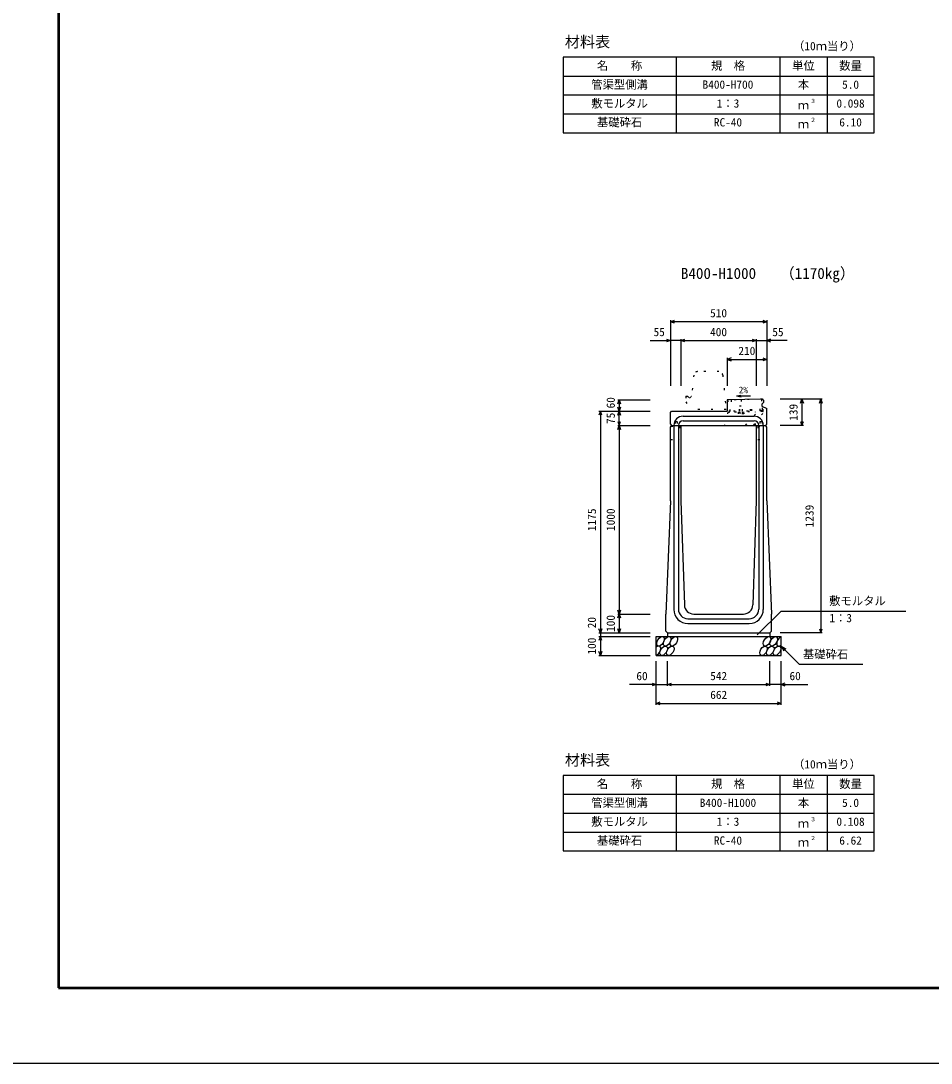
# Model space of a CAD drawing. Units: millimetres, scale not verified. Extents: x -12600 to 12600, y -5940 to 5940.
# Drawn here: x -4000 to 827, y -5940 to -413 of the extents above; entities that cross this region are included whole.
import ezdxf
from ezdxf.enums import TextEntityAlignment as Align

# ---------------------------------------------------------------- set-up
doc = ezdxf.new("R2010")
doc.units = ezdxf.units.MM
doc.header["$LTSCALE"] = 40
doc.linetypes.add('DOTTED', pattern=[1.75, 0.25, -1.5])
for name, color, linetype, lineweight in [('0-0_DIM', 7, 'Continuous', 25), ('0-1_Defpoints', 5, 'Continuous', 25), ('0-2_HATCH', 6, 'Continuous', 25), ('0-3_HYO', 3, 'Continuous', 25), ('0-4_HYO2', 4, 'Continuous', 25), ('0-5_OUTLINE', 3, 'Continuous', 25), ('0-6_OUTLINE2', 4, 'Continuous', 25), ('0-7_TXT', 7, 'Continuous', 25), ('0-8_WAKU', 3, 'Continuous', 25)]:
    doc.layers.add(name, color=color, linetype=linetype, lineweight=lineweight)
doc.styles.add('ＭＳ ゴシック', font='')
doc.styles.get('ＭＳ ゴシック').set_extended_font_data('MS Gothic')

msp = doc.modelspace()

# ---------------------------------------------------------------- linework, layer by layer
at = {"layer": '0-0_DIM'}
for p, q in [((-555, -2001.04), (-555, -2348.54)), ((-555, -2001.04), (-555, -2348.54)), ((-45, -2008.54), (-555, -2008.54)), ((-45, -2008.54), (-555, -2008.54)), ((-45, -2001.04), (-45, -2348.54)), ((-45, -2001.04), (-45, -2348.54)), ((-663.38, -2108.54), (-555, -2108.54)), ((-663.38, -2108.54), (-555, -2108.54)), ((-500, -2108.54), (-555, -2108.54)), ((-500, -2108.54), (-555, -2108.54)), ((-500, -2101.04), (-500, -2348.54)), ((-500, -2101.04), (-500, -2348.54)), ((-500, -2108.54), (-100, -2108.54)), ((-500, -2108.54), (-100, -2108.54)), ((-100, -2101.04), (-100, -2348.54)), ((-100, -2101.04), (-100, -2348.54)), ((-100, -2108.54), (-45, -2108.54)), ((-100, -2108.54), (-45, -2108.54)), ((63.38, -2108.54), (-45, -2108.54)), ((63.38, -2108.54), (-45, -2108.54)), ((-255, -2201.04), (-255, -2348.54)), ((-255, -2208.54), (-45, -2208.54)), ((-834.5, -2423.54), (-662, -2423.54)), ((-827, -2423.54), (-827, -2483.54)), ((249.5, -2419.54), (27, -2419.54)), ((142, -2419.54), (142, -2558.54)), ((242, -2419.54), (242, -3658.54)), ((-934.5, -2483.54), (-662, -2483.54)), ((-927, -2483.54), (-927, -3658.54)), ((-827, -2558.54), (-827, -2483.54)), ((-834.5, -2558.54), (-662, -2558.54)), ((-827, -2558.54), (-827, -3558.54)), ((149.5, -2558.54), (27, -2558.54)), ((-834.5, -3558.54), (-662, -3558.54)), ((-827, -3558.54), (-827, -3658.54)), ((-95.23, -3669.35), (31, -3543.11)), ((31, -3543.11), (692.46, -3543.11)), ((-934.5, -3658.54), (-662, -3658.54)), ((-934.5, -3678.54), (-662, -3678.54)), ((-927, -3658.54), (-927, -3678.54)), ((-927, -3678.54), (-927, -3778.54)), ((249.5, -3658.54), (27, -3658.54)), ((31, -3728.54), (126.76, -3824.29)), ((31, -3728.54), (56.98, -3743.54)), ((31, -3728.54), (46, -3754.52)), ((-934.5, -3778.54), (-662, -3778.54)), ((-631, -4039.9), (-631, -3808.54)), ((-571, -3939.9), (-571, -3808.54)), ((-29, -3939.9), (-29, -3808.54)), ((31, -4039.9), (31, -3808.54)), ((126.76, -3824.29), (464.31, -3824.29)), ((-631, -3932.4), (-772.79, -3932.4)), ((-631, -3932.4), (-571, -3932.4)), ((-571, -3932.4), (-29, -3932.4)), ((31, -3932.4), (-29, -3932.4)), ((31, -3932.4), (172.79, -3932.4)), ((-631, -4032.4), (31, -4032.4))]:
    msp.add_line(p, q, dxfattribs=at)
for points in [[(-533.86, -2016.23), (-555, -2008.54), (-533.86, -2000.84)], [(-533.86, -2016.23), (-555, -2008.54), (-533.86, -2000.84)], [(-66.14, -2000.84), (-45, -2008.54), (-66.14, -2016.23)], [(-66.14, -2000.84), (-45, -2008.54), (-66.14, -2016.23)], [(-576.14, -2100.84), (-555, -2108.54), (-576.14, -2116.23)], [(-576.14, -2100.84), (-555, -2108.54), (-576.14, -2116.23)], [(-478.86, -2116.23), (-500, -2108.54), (-478.86, -2100.84)], [(-478.86, -2116.23), (-500, -2108.54), (-478.86, -2100.84)], [(-121.14, -2100.84), (-100, -2108.54), (-121.14, -2116.23)], [(-121.14, -2100.84), (-100, -2108.54), (-121.14, -2116.23)], [(-23.86, -2100.84), (-45, -2108.54), (-23.86, -2116.23)], [(-23.86, -2100.84), (-45, -2108.54), (-23.86, -2116.23)], [(-233.86, -2200.84), (-255, -2208.54), (-233.86, -2216.23)], [(-66.14, -2200.84), (-45, -2208.54), (-66.14, -2216.23)], [(-834.7, -2444.68), (-827, -2423.54), (-819.3, -2444.68)], [(134.3, -2440.68), (142, -2419.54), (149.7, -2440.68)], [(234.3, -2440.68), (242, -2419.54), (249.7, -2440.68)], [(-919.3, -2504.68), (-927, -2483.54), (-934.7, -2504.68)], [(-819.3, -2462.39), (-827, -2483.54), (-834.7, -2462.39)], [(-834.7, -2504.68), (-827, -2483.54), (-819.3, -2504.68)], [(-834.7, -2537.39), (-827, -2558.54), (-819.3, -2537.39)], [(134.3, -2537.39), (142, -2558.54), (149.7, -2537.39)], [(-834.7, -2579.68), (-827, -2558.54), (-819.3, -2579.68)], [(-819.3, -3537.39), (-827, -3558.54), (-834.7, -3537.39)], [(-834.7, -3579.68), (-827, -3558.54), (-819.3, -3579.68)], [(-919.3, -3637.39), (-927, -3658.54), (-934.7, -3637.39)], [(-819.3, -3637.39), (-827, -3658.54), (-834.7, -3637.39)], [(234.3, -3637.39), (242, -3658.54), (249.7, -3637.39)], [(-919.3, -3699.68), (-927, -3678.54), (-934.7, -3699.68)], [(-919.3, -3757.39), (-927, -3778.54), (-934.7, -3757.39)], [(-652.14, -3924.71), (-631, -3932.4), (-652.14, -3940.1)], [(-549.86, -3940.1), (-571, -3932.4), (-549.86, -3924.71)], [(-50.14, -3924.71), (-29, -3932.4), (-50.14, -3940.1)], [(52.14, -3924.71), (31, -3932.4), (52.14, -3940.1)], [(-609.86, -4040.1), (-631, -4032.4), (-609.86, -4024.71)], [(9.86, -4024.71), (31, -4032.4), (9.86, -4040.1)]]:
    msp.add_lwpolyline(points, dxfattribs=at)
at = {"layer": '0-1_Defpoints'}
msp.add_lwpolyline([(-4200, -5940), (12600, -5940), (12600, 5940), (-4200, 5940)], close=True, dxfattribs=at)
at = {"layer": '0-2_HATCH', "linetype": 'DOTTED'}
for p, q in [((-67.54, -2419.68), (-244, -2423.31)), ((-241.65, -2488.78), (-243, -2423.29)), ((-238.75, -2484.22), (-240, -2423.23)), ((-233, -2423.09), (-231.75, -2484.08)), ((-186.76, -2483.15), (-188.01, -2422.16)), ((-181.02, -2422.02), (-179.76, -2483)), ((-130.77, -2481.99), (-132.03, -2421.01)), ((-123.77, -2481.85), (-125.03, -2420.86)), ((-78.78, -2480.92), (-80.04, -2419.93)), ((-73.04, -2419.79), (-71.78, -2480.78)), ((-68.54, -2419.7), (-64.04, -2419.6)), ((-67.37, -2476.19), (-68.54, -2419.7)), ((-62.75, -2482.09), (-64.04, -2419.6)), ((-71.78, -2480.78), (-241.74, -2484.28)), ((-65.69, -2485.15), (-241.65, -2488.78)), ((-173.13, -2482.87), (-173.73, -2453.87)), ((-187.96, -2487.67), (-187.76, -2497.67)), ((-174.11, -2487.39), (-173.9, -2497.39))]:
    msp.add_line(p, q, dxfattribs=at)
for points in [[(-244, -2423.31), (-252, -2423.48), (-250.66, -2488.47), (-241.66, -2488.28)], [(-189.13, -2483.2), (-189.72, -2454.2), (-173.73, -2453.87)]]:
    msp.add_lwpolyline(points, dxfattribs=at)
msp.add_lwpolyline([(-194.89, -2487.82), (-167.18, -2487.24), (-166.97, -2497.24), (-194.68, -2497.81)], close=True, dxfattribs=at)
for centre, radius in [((-71.87, -2476.28), 4.5), ((-65.75, -2482.15), 3)]:
    msp.add_arc(centre, radius, 271.18119, 1.18119, dxfattribs=at)
at = {"layer": '0-2_HATCH'}
for centre in [(-608.11, -3703.54), (-572.63, -3703.54), (-537.16, -3703.54), (-42.95, -3703.54), (-7.48, -3703.54), (-591.23, -3753.54), (-555.75, -3753.54), (-61.55, -3753.54), (-26.07, -3753.54), (9.41, -3753.54)]:
    msp.add_ellipse(centre, major_axis=(14.54, 23.54), ratio=0.5792, dxfattribs=at)
for centre, start_param, end_param in [((28, -3703.54), 0.6666252, 4.1103269), ((-626.7, -3753.54), 3.7419964, 7.318141)]:
    msp.add_ellipse(centre, major_axis=(14.54, 23.54), ratio=0.5792, start_param=start_param, end_param=end_param, dxfattribs=at)
at = {"layer": '0-3_HYO'}
for p, q in [((-525, -606.64), (-525, -1006.64)), ((25, -606.64), (25, -1006.64)), ((275, -606.64), (275, -1006.64)), ((-1125, -706.64), (525, -706.64)), ((-525, -4414.63), (-525, -4814.63)), ((25, -4414.63), (25, -4814.63)), ((275, -4414.63), (275, -4814.63)), ((-1125, -4514.63), (525, -4514.63))]:
    msp.add_line(p, q, dxfattribs=at)
for points in [[(-1125, -1006.64), (525, -1006.64), (525, -606.64), (-1125, -606.64)], [(-1125, -4814.63), (525, -4814.63), (525, -4414.63), (-1125, -4414.63)]]:
    msp.add_lwpolyline(points, close=True, dxfattribs=at)
at = {"layer": '0-4_HYO2'}
for p, q in [((-1125, -806.64), (525, -806.64)), ((-1125, -906.64), (525, -906.64)), ((-1125, -4614.63), (525, -4614.63)), ((-1125, -4714.63), (525, -4714.63))]:
    msp.add_line(p, q, dxfattribs=at)
at = {"layer": '0-5_OUTLINE', "linetype": 'DOTTED'}
for p, q in [((-431.81, -2291.59), (-443, -2403.54)), ((-298.1, -2273.54), (-411.9, -2273.54)), ((-278.2, -2291.55), (-260, -2473.54)), ((-473, -2403.54), (-473, -2433.54)), ((-473, -2403.54), (-465, -2403.54)), ((-473, -2433.54), (-450, -2473.54)), ((-260, -2473.54), (-450, -2473.54))]:
    msp.add_line(p, q, dxfattribs=at)
at = {"layer": '0-5_OUTLINE'}
for p, q in [((-67, -2419.66), (-255, -2423.54)), ((-255, -2423.54), (-255, -2483.54)), ((-67, -2419.66), (-61, -2425.54)), ((-61, -2425.54), (-61, -2436.54)), ((-555, -2489.54), (-549, -2483.54)), ((-549, -2483.54), (-255, -2483.54)), ((-70, -2446.54), (-61, -2436.54)), ((-70, -2446.54), (-70, -2456.54)), ((-70, -2456.54), (-45, -2469.54)), ((-45, -2552.54), (-45, -2469.54)), ((-555, -2552.54), (-555, -2489.54)), ((-555, -2552.54), (-549, -2558.54)), ((-555, -2568.54), (-550, -2558.54)), ((-555, -2958.54), (-555, -2568.54)), ((-550, -2558.54), (-50, -2558.54)), ((-500, -2558.54), (-500, -2958.54)), ((-100, -2558.54), (-100, -2958.54)), ((-51, -2558.54), (-45, -2552.54)), ((-45, -2568.54), (-50, -2558.54)), ((-45, -2958.54), (-45, -2568.54)), ((-555, -2958.54), (-580, -3558.54)), ((-500, -2958.54), (-481.61, -3510.2)), ((-100, -2958.54), (-118.39, -3510.2)), ((-45, -2958.54), (-20, -3558.54)), ((-580, -3649.54), (-580, -3558.54)), ((-431.64, -3558.54), (-168.36, -3558.54)), ((-20, -3649.54), (-20, -3558.54)), ((-631, -3678.54), (31, -3678.54)), ((-631, -3778.54), (-631, -3678.54)), ((-571, -3658.54), (-580, -3649.54)), ((-571, -3658.54), (-571, -3678.54)), ((-29, -3658.54), (-29, -3678.54)), ((31, -3778.54), (31, -3678.54)), ((-631, -3778.54), (31, -3778.54))]:
    msp.add_line(p, q, dxfattribs=at)
at = {"layer": '0-5_OUTLINE', "linetype": 'DOTTED'}
msp.add_lwpolyline([(-465, -2403.54), (-455, -2413.54), (-445, -2403.54), (-443, -2403.54)], dxfattribs=at)
at = {"layer": '0-5_OUTLINE'}
msp.add_lwpolyline([(-571, -3658.54), (-29, -3658.54), (-20, -3649.54)], dxfattribs=at)
at = {"layer": '0-5_OUTLINE', "linetype": 'DOTTED'}
for centre, start, end in [((-411.9, -2293.54), 90, 174.40835), ((-298.1, -2293.54), 4.08463, 90)]:
    msp.add_arc(centre, 20, start, end, dxfattribs=at)
at = {"layer": '0-5_OUTLINE'}
for centre, start, end in [((-431.64, -3508.54), 181.90915, 270), ((-168.36, -3508.54), 270, 358.09085)]:
    msp.add_arc(centre, 50, start, end, dxfattribs=at)
at = {"layer": '0-6_OUTLINE2', "linetype": 'DOTTED'}
for p, q in [((-156.89, -2558.54), (-68.53, -2457.3)), ((-114.35, -2558.54), (-46.63, -2468.69)), ((-105, -2558.54), (-105, -2485.96)), ((-531, -2538.04), (-519, -2538.04)), ((-531, -2538.04), (-531, -2563.04)), ((-519, -2538.04), (-519, -2563.04)), ((-250.67, -2487.96), (-270, -2558.54)), ((-81, -2538.04), (-69, -2538.04)), ((-81, -2538.04), (-81, -2563.04)), ((-69, -2538.04), (-69, -2563.04)), ((-552.25, -2563.04), (-508, -2563.04)), ((-508, -2563.04), (-508, -2633.54)), ((-92, -2563.04), (-92, -2633.54)), ((-92, -2563.04), (-47.75, -2563.04)), ((-555, -2633.54), (-508, -2633.54)), ((-92, -2633.54), (-45, -2633.54))]:
    msp.add_line(p, q, dxfattribs=at)
at = {"layer": '0-6_OUTLINE2'}
for p, q in [((-488, -2509.54), (-112, -2509.54)), ((-488, -2533.54), (-112, -2533.54)), ((-537, -2558.54), (-537, -3534.54)), ((-513, -2558.54), (-513, -3533.54)), ((-87, -2558.54), (-87, -3533.54)), ((-63, -2558.54), (-63, -3534.54)), ((-463, -3583.54), (-137, -3583.54)), ((-463, -3608.54), (-137, -3608.54))]:
    msp.add_line(p, q, dxfattribs=at)
for centre, radius, start, end in [((-488, -2558.54), 49, 90, 180), ((-488, -2558.54), 25, 90, 180), ((-112, -2558.54), 49, 0, 90), ((-112, -2558.54), 25, 0, 90), ((-463, -3534.54), 74, 180, 270), ((-463, -3533.54), 50, 180, 270), ((-137, -3533.54), 50, 270, 0), ((-137, -3534.54), 74, 270, 0)]:
    msp.add_arc(centre, radius, start, end, dxfattribs=at)
at = {"layer": '0-7_TXT'}
for q in [(-181.26, -2397.96), (-130.67, -2401.17), (-181.1, -2406.29)]:
    msp.add_line((-204.81, -2402.58), q, dxfattribs=at)
at = {"layer": '0-8_WAKU', "lineweight": 50}
msp.add_lwpolyline([(-3800, -5540), (12200, -5540), (12200, 5540), (-3800, 5540)], close=True, dxfattribs=at)

# ---------------------------------------------------------------- texts
at = {"layer": '0-0_DIM', "style": 'ＭＳ ゴシック'}
for s, p in [('510', (-345, -1998.54)), ('510', (-345, -1998.54)), ('55', (-644.84, -2098.54)), ('55', (-644.84, -2098.54)), ('400', (-345, -2098.54)), ('400', (-345, -2098.54)), ('55', (-15.16, -2098.54)), ('55', (-15.16, -2098.54)), ('210', (-195, -2198.54)), ('敷モルタル', (286.6, -3524.38)), ('1：3', (287.6, -3615.07)), ('基礎砕石', (147.32, -3807.12)), ('60', (-736, -3922.4)), ('542', (-344.47, -3922.4)), ('60', (76, -3922.4)), ('662', (-344.47, -4022.4))]:
    msp.add_text(s, height=43.99, dxfattribs=at).set_placement(p, align=Align.BOTTOM_LEFT)
for s, p in [('60', (-837, -2468.54)), ('139', (132, -2534.04)), ('75', (-837, -2551.04)), ('1239', (217, -3099.04)), ('1175', (-937, -3118.54)), ('1000', (-837, -3118.54)), ('20', (-937, -3634.22)), ('100', (-837, -3653.54)), ('100', (-937, -3773.54))]:
    msp.add_text(s, height=43.99, rotation=90, dxfattribs=at).set_placement(p, align=Align.BOTTOM_LEFT)
at = {"layer": '0-7_TXT', "style": 'ＭＳ ゴシック'}
for s, height, p in [('材料表', 58.65, (-1115, -571.64)), ('（10ｍ当り）', 43.99, (95, -582.64)), ('名\u3000\u3000称', 43.99, (-945, -686.64)), ('規\u3000格', 43.99, (-340, -686.64)), ('単位', 43.99, (90, -686.64)), ('数量', 43.99, (340, -686.64)), ('管渠型側溝', 43.99, (-975, -786.64)), ('B400-H700', 43.99, (-385, -786.64)), ('本', 43.99, (120, -786.64)), ('5.0', 43.99, (355, -786.64)), ('敷モルタル', 43.99, (-975, -886.64)), ('３', 21.99, (185.54, -856.27)), ('1：3', 43.99, (-310, -886.64)), ('ｍ', 43.99, (120, -896.64)), ('0.098', 43.99, (325, -886.64)), ('基礎砕石', 43.99, (-945, -986.64)), ('RC-40', 43.99, (-325, -986.64)), ('２', 21.99, (185.54, -956.27)), ('6.10', 43.99, (340, -986.64)), ('ｍ', 43.99, (120, -996.64)), ('B400-H1000', 58.65, (-500, -1799.56)), ('（1170kg）', 58.65, (23.7, -1799.56)), ('2%', 35.19, (-192.49, -2398.6)), ('材料表', 58.65, (-1115, -4379.62)), ('（10ｍ当り）', 43.99, (95, -4390.63)), ('名\u3000\u3000称', 43.99, (-945, -4494.63)), ('規\u3000格', 43.99, (-340, -4494.63)), ('単位', 43.99, (90, -4494.63)), ('数量', 43.99, (340, -4494.63)), ('管渠型側溝', 43.99, (-975, -4594.63)), ('本', 43.99, (120, -4594.63)), ('B400-H1000', 43.99, (-400, -4594.63)), ('5.0', 43.99, (355, -4594.63)), ('敷モルタル', 43.99, (-975, -4694.63)), ('1：3', 43.99, (-310, -4694.63)), ('３', 21.99, (185.54, -4664.26)), ('0.108', 43.99, (325, -4694.63)), ('ｍ', 43.99, (120, -4704.63)), ('基礎砕石', 43.99, (-945, -4794.63)), ('RC-40', 43.99, (-325, -4794.63)), ('２', 21.99, (185.54, -4764.26)), ('6.62', 43.99, (340, -4794.63)), ('ｍ', 43.99, (120, -4804.63))]:
    msp.add_text(s, height=height, dxfattribs=at).set_placement(p, align=Align.BOTTOM_LEFT)

doc.saveas('drawing.dxf')
